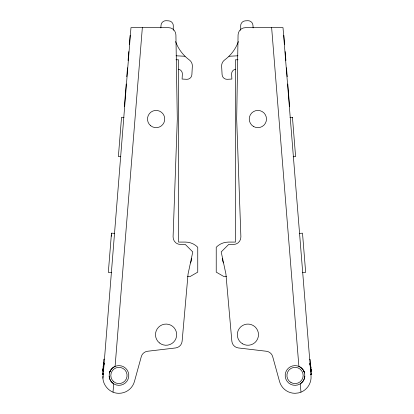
<?xml version="1.0" encoding="UTF-8"?>
<svg xmlns="http://www.w3.org/2000/svg" width="414" height="414" viewBox="0 0 414 414"><rect width="100%" height="100%" fill="white"/><g stroke="black" fill="none" stroke-linecap="round" stroke-linejoin="round"><path stroke-width="0.62" d="M102.936 378.241L130.974 27.619L168.524 27.65A7.39 7.39 0 0 1 175.909 34.921L177.301 119.056L173.088 236.798A7.39 7.39 0 0 0 180.468 244.457L185.317 244.457L192.774 251.935L188.059 274.027L182.119 341.26A7.39 7.39 0 0 1 175.624 347.946L147.555 351.258A7.39 7.39 0 0 0 141.293 356.635L134.446 381.506A16.058 16.058 0 0 1 118.963 393.3C109.901 393.517 102.03 384.958 102.957 375.953M160.87 27.924L161.01 25.357A4.927 4.927 0 0 1 165.926 20.7L168.653 20.84A4.927 4.927 0 0 1 173.306 26.03A39.418 39.418 0 0 0 173.306 30.284M111.226 236.259L111.294 235.437M111.397 234.122L111.449 233.517M102.6 374.266L103.81 359.176L104.302 359.217M124.366 106.724L126.192 83.99M126.777 76.766L127.496 67.782M128.076 60.558L128.801 51.574M129.38 44.35L130.105 35.371M113.022 392.161L113.695 383.809C107.071 380.005 107.982 369.065 115.092 366.4L142.344 27.629M271.636 27.629L298.887 366.4C305.998 369.065 306.909 380.005 300.285 383.809L300.957 392.161L298.38 392.943L295.016 393.3A16.058 16.058 0 0 1 279.533 381.506L272.686 356.635A7.39 7.39 0 0 0 266.425 351.258L238.355 347.946A7.39 7.39 0 0 1 231.856 341.26L225.92 274.027L221.2 251.935L228.663 244.457L233.506 244.457A7.39 7.39 0 0 0 240.886 236.798L236.673 119.056L238.071 34.921A7.39 7.39 0 0 1 245.455 27.65L283.005 27.619L311.023 375.953C311.639 382.8 307.354 389.662 300.957 392.161M109.41 372.978L110.222 370.887M289.986 117.509L292.444 117.312L295.601 156.601L293.148 156.797M299.503 233.418L302.505 233.18L305.656 272.329L302.655 272.572M309.698 359.481L310.189 359.445L311.4 374.53L310.909 374.525M310.003 363.28L310.49 363.207M310.008 363.337L310.5 363.301M310.014 363.425L310.505 363.389M310.05 363.828L310.536 363.782M310.541 363.839L310.055 363.916L310.552 363.942M310.065 364.072L310.557 364.03M310.07 364.123L310.567 364.113M310.081 364.211L310.567 364.17M310.091 364.341L310.583 364.304L310.091 364.387M310.593 364.47L310.102 364.511L310.593 364.491M310.117 364.662L310.603 364.594M310.117 364.703L310.609 364.662M310.133 364.858L310.624 364.822M310.138 364.936L310.629 364.889M310.164 365.241L310.655 365.205M310.169 365.303L310.655 365.267M310.189 365.578L310.681 365.536M310.221 365.95L310.707 365.878M310.231 366.105L310.723 366.064M310.288 366.794L310.779 366.752M310.293 366.897L310.785 366.861M310.303 367.037L310.795 366.995M310.319 367.202L310.81 367.166M310.329 367.327L310.821 367.285M310.34 367.441L310.831 367.399M310.836 367.503L310.35 367.591L310.847 367.606M310.365 367.772L310.857 367.73M310.386 368.015L310.878 367.979M310.464 368.983L310.955 368.957M310.474 369.097L310.961 369.055M310.495 369.412L310.986 369.371M310.505 369.495L310.997 369.464M310.526 369.754L311.012 369.676M310.536 369.868L311.028 369.878M310.552 370.09L311.043 370.054M310.552 370.121L311.049 370.132M311.054 370.209L310.562 370.245L311.064 370.287M311.08 370.483L310.588 370.525L311.08 370.514M311.095 370.675L310.603 370.711L311.095 370.711M310.614 370.856L311.105 370.835L310.619 370.939M310.629 371.037L311.121 370.996M310.878 374.152L311.369 374.111M310.883 374.215L311.375 374.178M310.888 374.287L311.38 374.215M310.898 374.385L311.39 374.359L310.904 374.479M228.952 56.273L237.921 55.786M175.95 59.776L178.532 59.776L178.532 242.081L185.431 242.081A17.243 17.243 0 0 1 197.752 247.256L197.752 272.127L190.052 276.568L187.48 276.568M238.029 59.776L235.442 59.776L235.442 242.081L228.544 242.081A17.243 17.243 0 0 0 216.227 247.256L216.227 272.127L223.927 276.568L226.499 276.568M176.059 55.786L185.027 56.273M123.993 117.467L121.54 117.271L118.378 156.559L120.836 156.756M114.549 233.382L111.48 233.134L108.323 272.376L111.392 272.624M103.5 363.052L103.986 363.135M103.981 363.181L103.49 363.192L103.976 363.244M103.479 363.326L103.966 363.368M103.469 363.451L103.955 363.492M103.95 363.559L103.459 363.523L103.945 363.658M103.448 363.673L103.94 363.746M103.443 363.766L103.935 363.808M103.433 363.849L103.93 363.839M103.433 363.906L103.919 363.942M103.909 364.092L103.417 364.041L103.904 364.16M103.407 364.206L103.893 364.263M103.391 364.398L103.888 364.367M103.376 364.553L103.867 364.594M103.371 364.63L103.862 364.662M103.345 364.998L103.836 364.977M103.319 365.272L103.81 365.308M103.288 365.65L103.785 365.655M103.267 365.966L103.754 366.002M103.252 366.152L103.743 366.188M103.236 366.333L103.728 366.374M103.221 366.519L103.712 366.561M103.205 366.7L103.697 366.742M103.189 366.876L103.681 366.918M103.045 368.683L103.536 368.729M103.039 368.791L103.531 368.827M103.014 369.107L103.505 369.148L103.003 369.19M102.988 369.412L103.474 369.485M102.972 369.614L103.464 369.604M102.957 369.785L103.448 369.852L102.951 369.868M102.946 369.94L103.438 369.981L102.936 370.018M102.92 370.219L103.412 370.256L102.92 370.251M102.905 370.406L103.397 370.447L102.905 370.447M102.9 370.509L103.386 370.592M102.889 370.633L103.381 370.649M102.884 370.701L103.371 370.768M102.874 370.846L103.365 370.882M102.858 371.037L103.35 371.079M102.641 373.702L103.133 373.744M102.631 373.847L103.122 373.883M102.625 373.914L103.117 373.966M102.62 373.945L103.112 374.018M102.61 374.111L103.102 374.152M102.605 374.173L103.096 374.225M102.6 374.251L103.086 374.303M303.757 370.887L304.569 372.978M283.875 35.371L284.594 44.35M285.179 51.574L285.898 60.558M286.483 67.782L287.202 76.766M287.787 83.99L289.614 106.724M292.444 117.312L292.465 117.592M253.109 27.924L252.97 25.357A4.927 4.927 0 0 0 248.053 20.7L245.326 20.84A4.927 4.927 0 0 0 240.674 26.03A39.418 39.418 0 0 1 240.674 30.284M109.819 371.751A9.853 9.853 0 0 1 125.659 368.263A9.853 9.853 0 0 1 123.3 384.311A9.853 9.853 0 0 1 109.13 376.409M178.532 69.216A4.756 4.756 0 0 1 182.362 74.137L182.093 79.058L186.962 79.312A4.927 4.927 0 0 0 191.884 74.655L192.339 66.292A7.39 7.39 0 0 0 189.333 59.937A39.418 39.418 0 0 1 175.593 41.555M191.454 258.372A6.096 6.096 0 0 1 190.368 262.911M235.442 69.216A4.756 4.756 0 0 0 231.617 74.137L231.881 79.058L227.017 79.312A4.927 4.927 0 0 1 222.095 74.655L221.64 66.292A7.39 7.39 0 0 1 224.647 59.937A39.418 39.418 0 0 0 238.386 41.555M223.612 262.911A6.096 6.096 0 0 1 222.525 258.372M304.844 376.409A9.853 9.853 0 0 1 290.68 384.311A9.853 9.853 0 0 1 288.32 368.263A9.853 9.853 0 0 1 304.161 371.751M311.126 371.099L310.635 371.146L311.126 371.115M113.824 381.791A8.13 8.13 0 0 0 126.974 376.745A8.13 8.13 0 0 0 116.029 367.88A8.13 8.13 0 0 0 113.824 381.791M159.416 342.901A10.593 10.593 0 0 0 176.545 336.323A10.593 10.593 0 0 0 162.283 324.778A10.593 10.593 0 0 0 159.416 342.901M150.691 125.742A8.622 8.622 0 0 0 164.632 120.386A8.622 8.622 0 0 0 153.025 110.988A8.622 8.622 0 0 0 150.691 125.742M290.97 382.51A8.13 8.13 0 0 0 303.167 375.472A8.13 8.13 0 0 0 290.97 368.429A8.13 8.13 0 0 0 290.97 382.51M242.604 343.837A10.593 10.593 0 0 0 258.491 334.667A10.593 10.593 0 0 0 242.604 325.492A10.593 10.593 0 0 0 242.604 343.837M253.549 126.508A8.622 8.622 0 0 0 266.487 119.041A8.622 8.622 0 0 0 253.549 111.573A8.622 8.622 0 0 0 253.549 126.508"/></g></svg>
